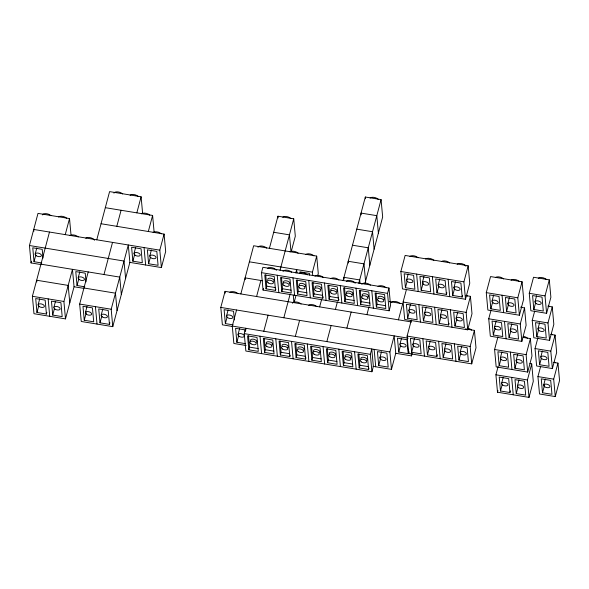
<?xml version="1.0" encoding="UTF-8"?>
<svg xmlns="http://www.w3.org/2000/svg" width="589" height="589" viewBox="0 0 589 589"><rect width="100%" height="100%" fill="white"/><g stroke="black" fill="none" stroke-linecap="round" stroke-linejoin="round"><path stroke-width="0.88" d="M41.539 264.652L31.033 262.93L29.45 245.517L37.998 213.387L69.517 218.563L71.026 235.107M31.033 262.93L31.482 261.236M35.215 253.896L36.79 247.962M41.76 262.974L34.029 261.707L35.811 255.015M65.489 318.885L63.906 301.472L72.462 269.342L74.045 286.762L65.489 318.885L33.971 313.709L32.388 296.296L49.483 232.037M38.152 304.675L39.728 298.741M46.87 312.369L46.421 314.04L36.967 312.487L38.749 305.794M65.246 234.628L69.517 218.563M53.916 307.267L55.491 301.332M52.723 315.078L51.457 301.141L60.917 302.694L62.184 316.624L52.723 315.078L54.505 308.378M78.219 277.728L79.802 271.794M84.772 286.806L77.034 285.532L78.816 278.84M112.771 326.652L111.196 309.24L128.292 244.98L129.874 262.392L112.771 326.652L81.253 321.476L79.67 304.064L88.217 271.934M96.765 239.804L109.591 191.609L141.11 196.785L142.619 213.336M85.434 312.442L87.017 306.508M84.249 320.254L82.983 306.317L92.436 307.87L93.703 321.808L84.249 320.254L86.252 312.722M103.981 274.518L112.528 242.396M116.806 226.331L121.076 210.266M101.198 315.027L102.773 309.092M109.907 322.72L109.466 324.392L100.005 322.838L101.787 316.146M136.839 212.85L141.11 196.785M134.056 253.358L135.632 247.424M132.864 261.17L131.597 247.24L141.058 248.794L142.324 262.723L132.864 261.17L134.645 254.477M148.325 231.506L152.603 215.441L105.313 207.674M149.812 255.95L151.395 250.016M148.627 263.762L147.36 249.824L156.814 251.378L158.08 265.315L148.627 263.762L150.409 257.069M129.874 262.392L161.393 267.568L159.81 250.156L164.088 234.091L101.043 223.739M161.393 267.568L165.671 251.51L164.088 234.091M232.014 326.409L222.377 324.826L220.794 307.414L225.072 291.349L411.578 321.977M226.559 315.8L228.142 309.858M233.111 324.878L225.373 323.604L227.155 316.911M246.121 345.493L233.862 343.483L232.28 326.063L236.557 309.998M240.835 293.94L253.653 245.746L316.698 256.097L318.281 273.517L317.832 275.203M238.044 334.449L239.62 328.515M245.451 343.667L236.859 342.253L238.641 335.561M371.924 371.74L370.341 354.328L371.769 348.975L373.352 366.387L371.924 371.74L245.841 351.037L244.258 333.624L245.679 328.264L245.841 330.009M261.472 272.663L262.893 267.303L388.983 288.014L390.566 305.426L389.138 310.778L263.055 290.075L261.472 272.663L387.555 293.366L389.138 310.778M256.59 296.525L260.868 280.46M269.416 248.337L277.964 216.207L293.727 218.799L295.31 236.211L291.26 251.429M263.055 290.075L263.46 288.544M248.83 349.814L247.564 335.877L257.025 337.431L258.291 351.368L248.83 349.814L249.545 347.135L248.514 335.818M275.858 289.066L275.505 290.406L266.044 288.853L266.758 286.173L265.727 274.857M263.798 331.239L268.076 315.174M280.003 270.366L293.727 218.799M264.594 352.399L263.327 338.469L272.781 340.022L274.047 353.952L264.594 352.399L265.308 349.726L264.277 338.403M281.807 291.437L280.541 277.507L289.994 279.061L291.26 292.991L281.807 291.437L282.521 288.765L281.49 277.441M283.839 317.765L290.141 294.095M295.766 272.957L296.665 269.578L296.981 273.06M294.198 302.209L295.995 295.442M290.163 355.204L289.81 356.544L280.357 354.99L281.063 352.31L280.04 340.994M297.57 294.029L296.304 280.099L305.757 281.652L307.024 295.582L297.57 294.029L298.277 291.349L297.254 280.033M295.325 336.422L299.595 320.357M312.744 275.645L312.428 272.162L316.698 256.097M305.927 357.788L305.573 359.128L296.112 357.575L296.827 354.902L295.796 343.578M323.14 296.834L322.787 298.167L313.326 296.613L314.04 293.94L313.009 282.617M319.636 306.876L321.66 299.271M311.875 360.166L310.609 346.236L320.063 347.79L321.329 361.72L311.875 360.166L312.59 357.486L311.559 346.17M338.903 299.418L338.55 300.758L329.089 299.205L329.803 296.525L328.772 285.209M326.851 341.598L331.121 325.533M335.399 309.468L337.423 301.863M343.048 280.725L365.32 197.02L381.076 199.605L382.659 217.024L364.885 283.817M327.639 362.75L326.372 348.821L335.826 350.374L337.092 364.304L327.639 362.75L328.345 360.078L327.322 348.754M344.852 301.796L343.586 287.859L353.039 289.413L354.306 303.342L344.852 301.796L345.566 299.116L344.536 287.793M346.884 328.117L351.162 312.06M358.804 283.309L381.076 199.605M343.394 365.342L342.128 351.412L351.589 352.966L352.855 366.895L343.394 365.342L344.109 362.662L343.078 351.346M360.608 304.38L359.349 290.451L368.802 292.004L370.069 305.934L360.608 304.38L361.322 301.701L360.299 290.384M366.918 314.644L368.942 307.038M368.972 368.147L368.618 369.48L359.157 367.926L359.872 365.254L358.841 353.93M376.371 306.972L375.105 293.035L384.565 294.588L385.832 308.526L376.371 306.972L377.085 304.292L376.054 292.969M387.555 293.366L388.983 288.014M400.859 271.5L405.129 255.435L468.174 265.786L469.757 283.199L465.487 299.264L402.442 288.912L400.859 271.5L463.904 281.851L465.487 299.264M379.898 357.744L381.473 351.81M378.705 365.548L377.439 351.618L386.899 353.172L388.166 367.102L378.705 365.548L380.715 358.024M406.624 279.878L408.199 273.944M405.438 287.69L404.172 273.76L413.625 275.313L414.892 289.243L405.438 287.69L407.213 280.997M465.914 295.597L470.412 296.341L471.995 313.753L467.725 329.818L404.68 319.466L403.097 302.047L406.469 289.368M391.471 369.362L389.896 351.95L394.166 335.885L395.749 353.297L391.471 369.362L373.087 366.343M398.444 319.82L402.714 303.755L389.204 301.539M408.862 310.432L410.437 304.498M399.931 344.263L401.507 338.329M407.676 318.237L406.41 304.307L415.863 305.86L417.13 319.79L407.676 318.237L409.458 311.544M398.746 352.075L397.479 338.145L406.933 339.698L408.199 353.628L398.746 352.075L400.527 345.382M465.406 328.905L474.417 330.385L476 347.797L471.723 363.862L408.678 353.51L407.095 336.091L411.372 320.033M422.387 282.47L423.962 276.536M421.194 290.274L419.928 276.344L429.388 277.898L430.655 291.827L421.194 290.274L423.196 282.749M408.678 353.51L409.127 351.817M412.86 344.477L414.442 338.542M411.674 352.288L410.408 338.351L419.861 339.905L421.128 353.834L411.674 352.288L413.456 345.588M395.749 353.297L411.512 355.889L412.182 353.348M424.625 313.017L426.2 307.083M423.432 320.828L422.166 306.898L431.627 308.452L432.893 322.382L423.432 320.828L425.214 314.136M438.142 285.054L439.725 279.12M446.86 292.748L446.41 294.419L436.957 292.866L438.739 286.173M428.623 347.061L430.198 341.127M437.332 354.755L436.891 356.426L427.437 354.873L429.212 348.18M440.381 315.608L441.964 309.674M449.098 323.295L448.649 324.966L439.195 323.413L440.977 316.72M453.905 287.646L455.481 281.711M462.623 295.332L462.174 297.003L452.72 295.45L454.502 288.757M444.386 349.652L445.961 343.718M443.193 357.464L441.927 343.527L451.388 345.08L452.654 359.018L443.193 357.464L444.975 350.772M463.904 281.851L468.174 265.786M456.144 318.193L457.727 312.258M454.958 326.004L453.692 312.074L463.145 313.628L464.412 327.558L454.958 326.004L456.74 319.312M467.725 329.818L466.142 312.398L470.412 296.341M460.142 352.237L461.724 346.303M458.956 360.048L457.69 346.118L467.143 347.672L468.41 361.602L458.956 360.048L460.738 353.356M471.723 363.862L470.14 346.45L474.417 330.385M486.278 292.637L490.556 276.572L522.075 281.748L523.658 299.16L519.388 315.225L487.861 310.05L486.278 292.637L517.805 297.813L519.388 315.225M492.043 301.016L493.626 295.082M490.858 308.827L489.592 294.898L499.045 296.444L500.311 310.381L490.858 308.827L492.64 302.135M520.934 307.311L524.534 307.9L526.117 325.312L521.847 341.377L490.32 336.201L488.737 318.789L490.99 310.329M494.502 327.167L496.085 321.233M493.317 334.979L492.051 321.049L501.504 322.603L502.77 336.533L493.317 334.979L495.099 328.287M523.187 337.416L530.387 338.601L531.97 356.014L527.7 372.079L496.174 366.903L494.591 349.491L497.97 336.805M507.806 303.607L509.382 297.673M506.614 311.412L505.355 297.482L514.808 299.035L516.074 312.965L506.614 311.412L508.624 303.887M500.356 357.869L501.938 351.935M529.909 363.612L531.712 363.906L533.288 381.326L529.018 397.391L497.499 392.215L495.916 374.795L498.161 366.343M499.17 365.681L497.904 351.751L507.357 353.304L508.624 367.234L499.17 365.681L500.952 358.988M517.805 297.813L522.075 281.748M510.265 329.759L511.841 323.825M509.08 337.563L507.814 323.633L517.267 325.187L518.534 339.117L509.08 337.563L510.862 330.871M497.499 392.215L497.948 390.522M501.673 383.181L503.256 377.247M510.391 390.868L509.949 392.539L500.488 390.986L502.27 384.293M521.847 341.377L520.264 323.965L524.534 307.9M529.261 293.307L533.538 277.25L549.301 279.834L550.884 297.246L546.607 313.311L530.844 310.727L529.261 293.307L545.024 295.899L546.607 313.311M516.119 360.461L517.694 354.526M514.933 368.265L513.667 354.335L523.12 355.889L524.387 369.818L514.933 368.265L516.715 361.572M535.026 301.693L536.608 295.759M533.84 309.505L532.574 295.568L542.027 297.121L543.294 311.051L533.84 309.505L535.622 302.805M547.88 306.155L552.254 306.876L553.837 324.289L549.566 340.354L533.803 337.769L532.22 320.35L534.694 311.051M517.436 385.766L519.019 379.831M527.7 372.079L526.117 354.666L530.387 338.601M516.251 393.577L514.985 379.647L524.438 381.193L525.705 395.131L516.251 393.577L518.033 386.885M545.024 295.899L549.301 279.834M537.985 328.736L539.561 322.801M536.8 336.54L535.534 322.61L544.987 324.164L546.253 338.093L536.8 336.54L538.574 329.847M550.7 334.361L555.074 335.082L556.657 352.494L552.386 368.559L536.623 365.968L535.04 348.555L537.963 337.563M529.018 397.391L527.435 379.971L531.712 363.906M549.566 340.354L547.984 322.941L552.254 306.876M540.805 356.934L542.381 351M539.62 364.746L538.353 350.816L547.807 352.369L549.073 366.299L539.62 364.746L541.394 358.053M553.586 362.375L557.967 363.096L559.55 380.509L555.272 396.574L539.517 393.982L537.934 376.57L540.628 366.424M552.386 368.559L550.803 351.14L555.074 335.082M543.699 384.956L545.274 379.014M542.506 392.76L541.239 378.83L550.7 380.384L551.967 394.313L542.506 392.76L544.516 385.228M555.272 396.574L553.689 379.161L557.967 363.096M356.772 229.15L372.528 231.735L374.111 249.154M273.694 232.272L289.449 234.856L290.951 251.4M352.494 245.215L368.258 247.8L369.84 265.212M249.383 261.81L312.428 272.162M159.81 250.156L33.728 229.452L33.882 231.19M532.22 320.35L547.984 322.941M403.097 302.047L466.142 312.398M262.672 280.762L245.105 277.875L245.267 279.613M488.737 318.789L520.264 323.965M29.45 245.517L124.014 261.045L125.597 278.457M266.758 286.173L275.357 287.587M282.521 288.765L291.113 290.171M298.277 291.349L306.876 292.762M314.04 293.94L322.639 295.354M329.803 296.525L338.395 297.938M345.566 299.116L354.158 300.53M361.322 301.701L369.921 303.114M377.085 304.292L385.685 305.706M40.935 264.166L119.744 277.11L121.327 294.522M535.04 348.555L550.803 351.14M494.591 349.491L526.117 354.666M407.095 336.091L470.14 346.45M220.794 307.414L408.177 338.189M83.947 287.999L115.466 293.175L117.049 310.587M74.045 286.762L83.675 288.338M232.28 326.063L389.896 351.95M537.934 376.57L553.689 379.161M32.388 296.296L63.906 301.472M79.67 304.064L111.196 309.24M495.916 374.795L527.435 379.971M244.258 333.624L370.341 354.328M249.545 347.135L258.144 348.548M265.308 349.726L273.9 351.132M281.063 352.31L289.663 353.724M296.827 354.902L305.426 356.308M312.59 357.486L321.182 358.9M328.345 360.078L336.945 361.491M344.109 362.662L352.708 364.076M359.872 365.254L368.471 366.667M510.354 352.075L511.937 369.494M511.672 377.387L513.255 394.799M502.042 295.222L503.624 312.641M504.501 321.373L506.084 338.793M509.949 392.539L508.682 378.609L499.222 377.056L500.488 390.986M462.174 297.003L460.907 283.073L451.454 281.52L452.72 295.45M454.377 343.858L455.96 361.271M448.141 279.26L449.724 296.679M450.379 309.814L451.962 327.226M446.41 294.419L445.144 280.489L435.691 278.936L436.957 292.866M448.649 324.966L447.39 311.036L437.929 309.483L439.195 323.413M438.621 341.274L440.204 358.686M432.378 276.675L433.96 294.088M434.616 307.222L436.199 324.642M436.891 356.426L435.624 342.496L426.171 340.943L427.437 354.873M422.858 338.682L424.441 356.095M416.622 274.084L418.205 291.503M418.86 304.638L420.443 322.05M411.269 353.275L411.512 355.889M378.388 233.089L376.805 215.67L361.042 213.085L361.204 214.823M365.32 197.02L365.474 198.758M371.799 290.782L373.382 308.194M374.133 349.358L375.716 366.778M365.563 281.277L363.98 263.865L348.217 261.273L348.379 263.018M368.618 369.48L367.352 355.55L357.891 353.996L359.157 367.926M360.026 283.412L359.71 279.93L343.947 277.338L344.101 279.083M356.036 288.19L357.619 305.603M354.578 351.736L356.161 369.156M340.273 285.599L341.856 303.018M338.55 300.758L337.283 286.828L327.823 285.275L329.089 299.205M338.822 349.152L340.405 366.564M324.51 283.014L326.092 300.427M322.787 298.167L321.52 284.237L312.06 282.683L313.326 296.613M323.059 346.56L324.642 363.98M309.586 275.129L309.431 273.384L299.97 271.838L300.132 273.576M308.754 280.423L310.337 297.843M307.296 343.976L308.879 361.388M305.573 359.128L304.307 345.198L294.846 343.645L296.112 357.575M292.991 277.839L294.574 295.251M293.263 295.214L293.896 302.186M291.54 341.384L293.123 358.804M277.964 216.207L278.126 217.952M289.81 356.544L288.544 342.607L279.09 341.06L280.357 354.99M277.228 275.247L278.811 292.667M275.505 290.406L274.238 276.477L264.778 274.923L266.044 288.853M275.777 338.8L277.36 356.212M260.014 336.209L261.597 353.628M245.208 331.622L245.046 329.877L235.593 328.323L236.859 342.253M234.356 319.937L233.561 311.228L224.107 309.674L225.373 323.604M225.072 291.349L225.226 293.094M152.603 215.441L154.104 231.985M144.047 247.571L145.63 264.984M109.466 324.392L108.199 310.462L98.738 308.908L100.005 322.838M95.433 306.648L97.016 324.06M86.016 281.866L85.228 273.156L75.767 271.603L77.034 285.532M69.767 302.82L68.184 285.407L36.665 280.231L36.82 281.976M48.151 298.881L49.734 316.3M43.012 258.034L42.217 249.331L32.763 247.778L34.029 261.707M46.421 314.04L45.154 300.11L35.701 298.557L36.967 312.487M441.426 261.604A4.852 2.503 14.9 0 1 449.621 262.944M457.189 264.189A4.852 2.503 14.9 0 1 461.783 263.681A4.852 2.503 14.9 0 1 465.906 266.243M409.907 256.429A4.852 2.503 14.9 0 1 418.094 257.768M425.67 259.013A4.852 2.503 14.9 0 1 433.857 260.36M250.634 340.898A3.232 1.671 14.9 0 1 253.896 339.286A3.232 1.671 14.9 0 1 256.451 342.268M266.397 343.483A3.232 1.671 14.9 0 1 270.064 341.988A3.232 1.671 14.9 0 1 271.743 345.132M297.769 348.195A3.232 1.671 14.9 0 1 301.583 347.164A3.232 1.671 14.9 0 1 303.733 350.028M282.514 346.546A3.232 1.671 14.9 0 1 283.221 344.396A3.232 1.671 14.9 0 1 287.476 345.397A3.232 1.671 14.9 0 1 287.506 347.716M329.442 353.834A3.232 1.671 14.9 0 1 333.109 352.34A3.232 1.671 14.9 0 1 334.788 355.484M345.198 356.426A3.232 1.671 14.9 0 1 348.865 354.924A3.232 1.671 14.9 0 1 350.543 358.075M360.961 359.01A3.232 1.671 14.9 0 1 364.223 357.405A3.232 1.671 14.9 0 1 366.778 360.38M313.679 351.25A3.232 1.671 14.9 0 1 316.941 349.638A3.232 1.671 14.9 0 1 319.496 352.62M130.125 195.195A4.852 2.503 14.9 0 1 138.319 196.535M113.949 193.155A4.852 2.503 14.9 0 1 117.726 191.889A4.852 2.503 14.9 0 1 122.556 193.95M141.61 213.844A4.852 2.503 14.9 0 1 149.805 215.191M58.532 216.966A4.852 2.503 14.9 0 1 66.726 218.313M42.356 214.933A4.852 2.503 14.9 0 1 46.133 213.667A4.852 2.503 14.9 0 1 50.963 215.721M153.103 232.493A4.852 2.503 14.9 0 1 161.29 233.84M70.025 235.622A4.852 2.503 14.9 0 1 78.212 236.962M85.78 238.206A4.852 2.503 14.9 0 1 90.375 237.698A4.852 2.503 14.9 0 1 94.498 240.26M370.091 198.014A4.852 2.503 14.9 0 1 378.285 199.354M282.742 217.201A4.852 2.503 14.9 0 1 290.929 218.541M305.713 254.507A4.852 2.503 14.9 0 1 313.9 255.847M289.95 251.915A4.852 2.503 14.9 0 1 298.144 253.263M258.011 247.292A4.852 2.503 14.9 0 1 261.788 246.025A4.852 2.503 14.9 0 1 266.618 248.087M554.367 362.176A4.852 2.503 14.9 0 1 555.169 362.846M548.661 305.963A4.852 2.503 14.9 0 1 549.456 306.626M520.941 306.987A4.852 2.503 14.9 0 1 521.736 307.649M551.481 334.162A4.852 2.503 14.9 0 1 552.276 334.824M523.378 336.371A4.852 2.503 14.9 0 1 527.589 338.351M391.317 302.717A4.852 2.503 14.9 0 1 395.094 301.45A4.852 2.503 14.9 0 1 399.916 303.504M229.85 292.343A4.852 2.503 14.9 0 1 238.037 293.69M292.475 303.247A4.852 2.503 14.9 0 1 296.252 301.98A4.852 2.503 14.9 0 1 301.082 304.042M308.651 305.286A4.852 2.503 14.9 0 1 316.838 306.626M468.638 328.441A4.852 2.503 14.9 0 1 471.62 330.134M538.317 278.236A4.852 2.503 14.9 0 1 546.504 279.584M511.09 280.15A4.852 2.503 14.9 0 1 519.277 281.498M495.327 277.566A4.852 2.503 14.9 0 1 503.521 278.906M466.819 295.42A4.852 2.503 14.9 0 1 467.622 296.083M267.7 279.466A3.232 1.671 14.9 0 1 271.514 278.435A3.232 1.671 14.9 0 1 273.664 281.306M283.611 282.521A3.232 1.671 14.9 0 1 286.872 280.916A3.232 1.671 14.9 0 1 289.427 283.891M346.472 281.24A4.852 2.503 14.9 0 1 351.066 280.732A4.852 2.503 14.9 0 1 355.196 283.294M330.716 278.649A4.852 2.503 14.9 0 1 338.903 279.996M315.13 287.697A3.232 1.671 14.9 0 1 318.796 286.202A3.232 1.671 14.9 0 1 320.475 289.346M267.671 268.297A4.852 2.503 14.9 0 1 275.056 268.982M275.858 269.644A4.852 2.503 14.9 0 1 276.388 270.351M283.014 271.441A4.852 2.503 14.9 0 1 286.791 270.174A4.852 2.503 14.9 0 1 291.621 272.228M299.19 273.473A4.852 2.503 14.9 0 1 307.377 274.82M362.412 295.464A3.232 1.671 14.9 0 1 366.086 293.963A3.232 1.671 14.9 0 1 367.757 297.114M361.823 284.377A4.852 2.503 14.9 0 1 365.592 283.118A4.852 2.503 14.9 0 1 370.422 285.172M299.374 285.113A3.232 1.671 14.9 0 1 303.041 283.611A3.232 1.671 14.9 0 1 304.719 286.762M378.528 298.527A3.232 1.671 14.9 0 1 379.242 296.377A3.232 1.671 14.9 0 1 383.491 297.379A3.232 1.671 14.9 0 1 383.52 299.698M346.656 292.88A3.232 1.671 14.9 0 1 350.322 291.378A3.232 1.671 14.9 0 1 352.001 294.522M330.893 290.289A3.232 1.671 14.9 0 1 334.154 288.676A3.232 1.671 14.9 0 1 336.709 291.658M377.998 286.416A4.852 2.503 14.9 0 1 386.185 287.763M314.953 276.064A4.852 2.503 14.9 0 1 323.14 277.404M454.87 289.457A3.232 1.671 14.9 0 0 460.075 289.545A3.232 1.671 14.9 0 0 456.019 286.777A3.232 1.671 14.9 0 0 454.87 289.457M439.114 286.872A3.232 1.671 14.9 0 0 444.312 286.953A3.232 1.671 14.9 0 0 440.263 284.192A3.232 1.671 14.9 0 0 439.114 286.872M423.351 284.281A3.232 1.671 14.9 0 0 428.556 284.369A3.232 1.671 14.9 0 0 424.5 281.601A3.232 1.671 14.9 0 0 423.351 284.281M407.588 281.697A3.232 1.671 14.9 0 0 412.793 281.778A3.232 1.671 14.9 0 0 408.737 279.017A3.232 1.671 14.9 0 0 407.588 281.697M345.552 359.349A3.232 1.671 14.9 0 0 350.757 359.437A3.232 1.671 14.9 0 0 346.7 356.669A3.232 1.671 14.9 0 0 345.552 359.349M266.751 346.406A3.232 1.671 14.9 0 0 271.949 346.494A3.232 1.671 14.9 0 0 267.899 343.726A3.232 1.671 14.9 0 0 266.751 346.406M298.27 351.581A3.232 1.671 14.9 0 0 303.475 351.67A3.232 1.671 14.9 0 0 299.418 348.902A3.232 1.671 14.9 0 0 298.27 351.581M250.988 343.821A3.232 1.671 14.9 0 0 256.193 343.902A3.232 1.671 14.9 0 0 252.136 341.134A3.232 1.671 14.9 0 0 250.988 343.821M282.506 348.997A3.232 1.671 14.9 0 0 287.712 349.078A3.232 1.671 14.9 0 0 283.655 346.317A3.232 1.671 14.9 0 0 282.506 348.997M361.315 361.933A3.232 1.671 14.9 0 0 366.52 362.021A3.232 1.671 14.9 0 0 362.463 359.253A3.232 1.671 14.9 0 0 361.315 361.933M329.796 356.757A3.232 1.671 14.9 0 0 334.994 356.846A3.232 1.671 14.9 0 0 330.944 354.077A3.232 1.671 14.9 0 0 329.796 356.757M314.033 354.173A3.232 1.671 14.9 0 0 319.238 354.254A3.232 1.671 14.9 0 0 315.181 351.493A3.232 1.671 14.9 0 0 314.033 354.173M36.179 255.714A3.232 1.671 14.9 0 0 41.385 255.795A3.232 1.671 14.9 0 0 37.328 253.034A3.232 1.671 14.9 0 0 36.179 255.714M135.021 255.177A3.232 1.671 14.9 0 0 140.226 255.265A3.232 1.671 14.9 0 0 136.169 252.497A3.232 1.671 14.9 0 0 135.021 255.177M150.784 257.768A3.232 1.671 14.9 0 0 155.989 257.849A3.232 1.671 14.9 0 0 151.933 255.081A3.232 1.671 14.9 0 0 150.784 257.768M79.191 279.539A3.232 1.671 14.9 0 0 84.396 279.628A3.232 1.671 14.9 0 0 80.34 276.859A3.232 1.671 14.9 0 0 79.191 279.539M39.124 306.494A3.232 1.671 14.9 0 0 44.322 306.582A3.232 1.671 14.9 0 0 40.266 303.814A3.232 1.671 14.9 0 0 39.124 306.494M54.88 309.078A3.232 1.671 14.9 0 0 60.085 309.166A3.232 1.671 14.9 0 0 56.029 306.398A3.232 1.671 14.9 0 0 54.88 309.078M86.406 314.261A3.232 1.671 14.9 0 0 91.604 314.342A3.232 1.671 14.9 0 0 87.555 311.574A3.232 1.671 14.9 0 0 86.406 314.261M102.162 316.845A3.232 1.671 14.9 0 0 107.367 316.934A3.232 1.671 14.9 0 0 103.311 314.165A3.232 1.671 14.9 0 0 102.162 316.845M544.663 386.767A3.232 1.671 14.9 0 0 549.868 386.855A3.232 1.671 14.9 0 0 545.812 384.087A3.232 1.671 14.9 0 0 544.663 386.767M538.95 330.547A3.232 1.671 14.9 0 0 544.155 330.635A3.232 1.671 14.9 0 0 540.098 327.867A3.232 1.671 14.9 0 0 538.95 330.547M495.474 328.986A3.232 1.671 14.9 0 0 500.672 329.067A3.232 1.671 14.9 0 0 496.623 326.306A3.232 1.671 14.9 0 0 495.474 328.986M511.23 331.57A3.232 1.671 14.9 0 0 516.435 331.659A3.232 1.671 14.9 0 0 512.378 328.89A3.232 1.671 14.9 0 0 511.23 331.57M541.77 358.753A3.232 1.671 14.9 0 0 546.975 358.841A3.232 1.671 14.9 0 0 542.918 356.073A3.232 1.671 14.9 0 0 541.77 358.753M501.327 359.688A3.232 1.671 14.9 0 0 506.525 359.769A3.232 1.671 14.9 0 0 502.476 357.008A3.232 1.671 14.9 0 0 501.327 359.688M517.09 362.272A3.232 1.671 14.9 0 0 522.288 362.36A3.232 1.671 14.9 0 0 518.232 359.592A3.232 1.671 14.9 0 0 517.09 362.272M502.645 384.992A3.232 1.671 14.9 0 0 507.851 385.081A3.232 1.671 14.9 0 0 503.794 382.313A3.232 1.671 14.9 0 0 502.645 384.992M518.408 387.584A3.232 1.671 14.9 0 0 523.606 387.665A3.232 1.671 14.9 0 0 519.557 384.904A3.232 1.671 14.9 0 0 518.408 387.584M227.531 317.611A3.232 1.671 14.9 0 0 232.736 317.699A3.232 1.671 14.9 0 0 228.679 314.931A3.232 1.671 14.9 0 0 227.531 317.611M400.903 346.082A3.232 1.671 14.9 0 0 406.101 346.17A3.232 1.671 14.9 0 0 402.051 343.402A3.232 1.671 14.9 0 0 400.903 346.082M413.831 346.295A3.232 1.671 14.9 0 0 419.029 346.376A3.232 1.671 14.9 0 0 414.98 343.608A3.232 1.671 14.9 0 0 413.831 346.295M445.35 351.471A3.232 1.671 14.9 0 0 450.556 351.552A3.232 1.671 14.9 0 0 446.499 348.784A3.232 1.671 14.9 0 0 445.35 351.471M461.113 354.055A3.232 1.671 14.9 0 0 466.319 354.144A3.232 1.671 14.9 0 0 462.262 351.375A3.232 1.671 14.9 0 0 461.113 354.055M429.587 348.879A3.232 1.671 14.9 0 0 434.792 348.968A3.232 1.671 14.9 0 0 430.736 346.199A3.232 1.671 14.9 0 0 429.587 348.879M239.016 336.26A3.232 1.671 14.9 0 0 244.214 336.348A3.232 1.671 14.9 0 0 240.165 333.58A3.232 1.671 14.9 0 0 239.016 336.26M535.997 303.504A3.232 1.671 14.9 0 0 541.203 303.593A3.232 1.671 14.9 0 0 537.146 300.824A3.232 1.671 14.9 0 0 535.997 303.504M508.771 305.419A3.232 1.671 14.9 0 0 513.976 305.507A3.232 1.671 14.9 0 0 509.919 302.739A3.232 1.671 14.9 0 0 508.771 305.419M493.015 302.834A3.232 1.671 14.9 0 0 498.213 302.915A3.232 1.671 14.9 0 0 494.164 300.154A3.232 1.671 14.9 0 0 493.015 302.834M380.862 359.555A3.232 1.671 14.9 0 0 386.067 359.643A3.232 1.671 14.9 0 0 382.011 356.875A3.232 1.671 14.9 0 0 380.862 359.555M425.589 314.835A3.232 1.671 14.9 0 0 430.795 314.916A3.232 1.671 14.9 0 0 426.738 312.155A3.232 1.671 14.9 0 0 425.589 314.835M457.116 320.011A3.232 1.671 14.9 0 0 462.313 320.099A3.232 1.671 14.9 0 0 458.264 317.331A3.232 1.671 14.9 0 0 457.116 320.011M441.352 317.419A3.232 1.671 14.9 0 0 446.558 317.508A3.232 1.671 14.9 0 0 442.501 314.74A3.232 1.671 14.9 0 0 441.352 317.419M409.834 312.244A3.232 1.671 14.9 0 0 415.031 312.332A3.232 1.671 14.9 0 0 410.982 309.564A3.232 1.671 14.9 0 0 409.834 312.244M283.964 285.444A3.232 1.671 14.9 0 0 289.17 285.532A3.232 1.671 14.9 0 0 285.113 282.764A3.232 1.671 14.9 0 0 283.964 285.444M315.483 290.62A3.232 1.671 14.9 0 0 320.688 290.708A3.232 1.671 14.9 0 0 316.632 287.94A3.232 1.671 14.9 0 0 315.483 290.62M362.765 298.387A3.232 1.671 14.9 0 0 367.97 298.476A3.232 1.671 14.9 0 0 363.914 295.707A3.232 1.671 14.9 0 0 362.765 298.387M378.528 300.979A3.232 1.671 14.9 0 0 383.733 301.06A3.232 1.671 14.9 0 0 379.677 298.292A3.232 1.671 14.9 0 0 378.528 300.979M347.009 295.796A3.232 1.671 14.9 0 0 352.207 295.884A3.232 1.671 14.9 0 0 348.158 293.116A3.232 1.671 14.9 0 0 347.009 295.796M331.246 293.212A3.232 1.671 14.9 0 0 336.452 293.3A3.232 1.671 14.9 0 0 332.395 290.532A3.232 1.671 14.9 0 0 331.246 293.212M268.201 282.86A3.232 1.671 14.9 0 0 273.406 282.941A3.232 1.671 14.9 0 0 269.35 280.18A3.232 1.671 14.9 0 0 268.201 282.86M299.727 288.036A3.232 1.671 14.9 0 0 304.925 288.117A3.232 1.671 14.9 0 0 300.876 285.356A3.232 1.671 14.9 0 0 299.727 288.036"/></g></svg>
